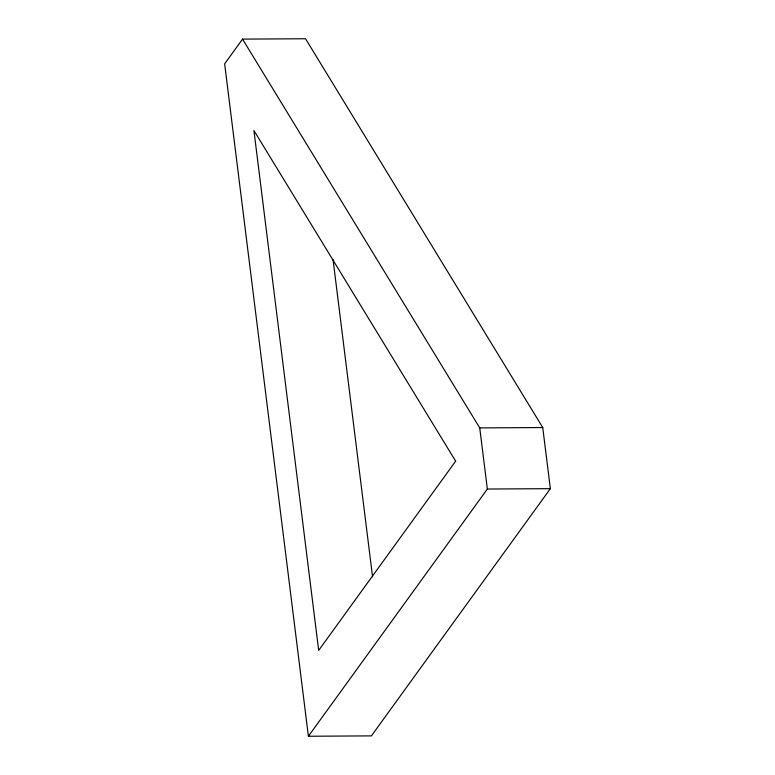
<?xml version="1.0" encoding="UTF-8"?>
<svg xmlns="http://www.w3.org/2000/svg" width="775" height="775" viewBox="0 0 775 775"><rect width="100%" height="100%" fill="white"/><g stroke="black" fill="none" stroke-linecap="round" stroke-linejoin="round"><path stroke-width="1.16" d="M242.536 39.118L224.643 63.841L308.402 736.25L371.399 735.882L550.357 488.667L542.742 427.538L305.544 38.75L242.536 39.118L479.735 427.907L487.349 489.035L308.402 736.25M479.735 427.907L542.742 427.538M487.349 489.035L550.357 488.667M333.076 259.799L372.562 576.794M455.661 461.164L318.68 650.399L253.919 130.491L455.661 461.164"/></g></svg>
